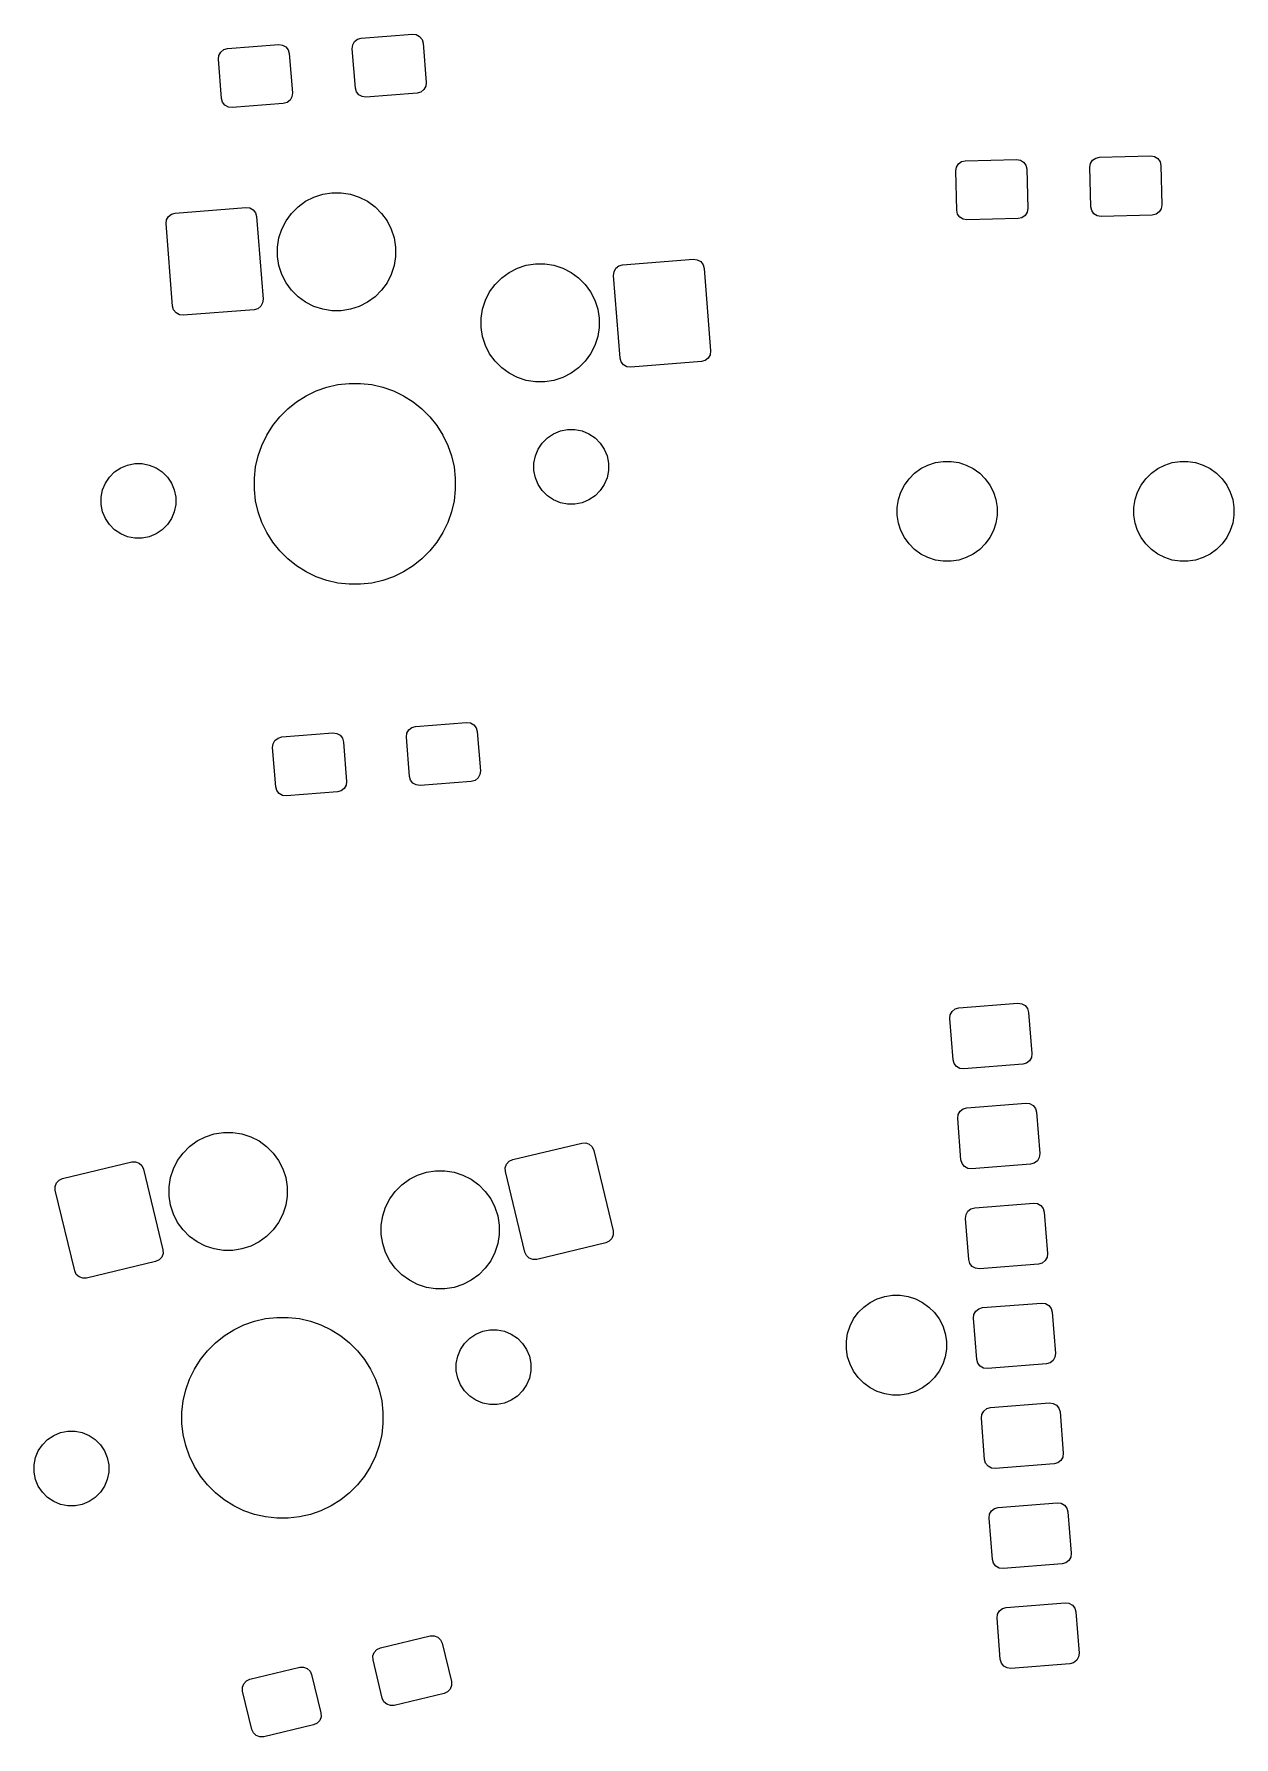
# Model space of a CAD drawing. Extents: x -173 to 103, y -39 to 58.
# Drawn here: x 10.32 to 40.72, y -30.31 to 12.85 of the extents above; entities that cross this region are included whole.
import ezdxf

# ---------------------------------------------------------------- set-up
doc = ezdxf.new("R2010")
doc.units = 0
doc.layers.add('BLACK', color=7, linetype='CONTINUOUS')

msp = doc.modelspace()

# ---------------------------------------------------------------- linework, layer by layer
at = {"layer": 'BLACK', "linetype": 'CONTINUOUS'}
for p, q in [((15.217557, 12.482436), (16.51355, 12.584432)), ((16.51355, 12.584432), (16.610419, 12.572967)), ((16.610419, 12.572967), (16.695527, 12.525305)), ((16.695527, 12.525305), (16.755916, 12.448701)), ((18.377461, 12.480351), (18.388926, 12.577221)), ((18.388926, 12.577221), (18.436588, 12.662329)), ((18.436588, 12.662329), (18.513192, 12.722718)), ((18.513192, 12.722718), (18.607075, 12.749196)), ((18.607075, 12.749196), (19.903068, 12.851192)), ((19.903068, 12.851192), (19.999937, 12.839727)), ((19.999937, 12.839727), (20.085045, 12.792065)), ((20.085045, 12.792065), (20.145434, 12.715461)), ((20.145434, 12.715461), (20.171912, 12.621578)), ((20.171912, 12.621578), (20.250371, 11.624661)), ((14.987943, 12.213591), (14.999408, 12.310461)), ((15.066402, 11.216674), (14.987943, 12.213591)), ((14.999408, 12.310461), (15.04707, 12.395569)), ((15.04707, 12.395569), (15.123674, 12.455958)), ((15.123674, 12.455958), (15.217557, 12.482436)), ((16.755916, 12.448701), (16.782394, 12.354818)), ((16.782394, 12.354818), (16.860853, 11.357901)), ((18.45592, 11.483434), (18.377461, 12.480351)), ((16.849388, 11.261031), (16.801726, 11.175923)), ((16.860853, 11.357901), (16.849388, 11.261031)), ((18.482398, 11.389551), (18.45592, 11.483434)), ((18.542787, 11.312947), (18.482398, 11.389551)), ((18.627895, 11.265285), (18.542787, 11.312947)), ((18.724764, 11.25382), (18.627895, 11.265285)), ((20.020757, 11.355816), (18.724764, 11.25382)), ((20.11464, 11.382294), (20.020757, 11.355816)), ((20.191244, 11.442683), (20.11464, 11.382294)), ((20.238906, 11.527791), (20.191244, 11.442683)), ((20.250371, 11.624661), (20.238906, 11.527791)), ((15.09288, 11.122791), (15.066402, 11.216674)), ((15.153269, 11.046187), (15.09288, 11.122791)), ((15.238377, 10.998525), (15.153269, 11.046187)), ((15.335246, 10.98706), (15.238377, 10.998525)), ((16.631239, 11.089056), (15.335246, 10.98706)), ((16.725122, 11.115534), (16.631239, 11.089056)), ((16.801726, 11.175923), (16.725122, 11.115534)), ((33.682399, 9.480622), (33.73445, 9.563119)), ((33.73445, 9.563119), (33.81411, 9.619416)), ((33.81411, 9.619416), (33.90925, 9.640944)), ((33.90925, 9.640944), (35.208805, 9.674974)), ((35.208805, 9.674974), (35.304941, 9.658455)), ((35.304941, 9.658455), (35.387438, 9.606404)), ((35.387438, 9.606404), (35.443735, 9.526744)), ((35.443735, 9.526744), (35.465263, 9.431604)), ((37.064714, 9.473487), (37.081233, 9.569624)), ((37.081233, 9.569624), (37.133284, 9.652121)), ((37.133284, 9.652121), (37.212944, 9.708418)), ((37.212944, 9.708418), (37.308084, 9.729946)), ((37.308084, 9.729946), (38.607639, 9.763976)), ((38.607639, 9.763976), (38.703775, 9.747457)), ((38.703775, 9.747457), (38.786272, 9.695406)), ((38.786272, 9.695406), (38.842569, 9.615746)), ((38.842569, 9.615746), (38.864097, 9.520606)), ((38.864097, 9.520606), (38.890274, 8.520949)), ((33.66588, 9.384485), (33.682399, 9.480622)), ((33.692057, 8.384828), (33.66588, 9.384485)), ((35.465263, 9.431604), (35.49144, 8.431947)), ((37.090891, 8.47383), (37.064714, 9.473487)), ((17.196314, 8.612265), (17.406037, 8.719124)), ((17.406037, 8.719124), (17.629894, 8.79186)), ((17.629894, 8.79186), (17.862373, 8.828681)), ((17.862373, 8.828681), (18.097751, 8.828681)), ((18.097751, 8.828681), (18.33023, 8.79186)), ((18.33023, 8.79186), (18.554087, 8.719124)), ((18.554087, 8.719124), (18.76381, 8.612265)), ((13.672247, 8.143486), (13.71991, 8.228594)), ((13.71991, 8.228594), (13.796514, 8.288984)), ((13.796514, 8.288984), (13.890397, 8.315461)), ((13.890397, 8.315461), (15.684848, 8.456688)), ((15.684848, 8.456688), (15.781717, 8.445223)), ((15.781717, 8.445223), (15.866825, 8.39756)), ((15.866825, 8.39756), (15.927214, 8.320956)), ((15.927214, 8.320956), (15.953692, 8.227073)), ((15.953692, 8.227073), (16.118456, 6.133547)), ((16.701102, 8.117053), (16.839453, 8.307477)), ((16.839453, 8.307477), (17.00589, 8.473914)), ((17.00589, 8.473914), (17.196314, 8.612265)), ((18.76381, 8.612265), (18.954234, 8.473914)), ((18.954234, 8.473914), (19.120671, 8.307477)), ((19.120671, 8.307477), (19.259022, 8.117053)), ((33.713585, 8.289688), (33.692057, 8.384828)), ((33.769882, 8.210028), (33.713585, 8.289688)), ((33.852379, 8.157977), (33.769882, 8.210028)), ((35.42287, 8.253313), (35.34321, 8.197016)), ((35.474921, 8.33581), (35.42287, 8.253313)), ((35.49144, 8.431947), (35.474921, 8.33581)), ((37.112419, 8.37869), (37.090891, 8.47383)), ((37.168716, 8.29903), (37.112419, 8.37869)), ((37.251213, 8.246979), (37.168716, 8.29903)), ((37.347349, 8.23046), (37.251213, 8.246979)), ((38.646904, 8.26449), (37.347349, 8.23046)), ((38.742044, 8.286018), (38.646904, 8.26449)), ((38.821704, 8.342315), (38.742044, 8.286018)), ((38.873755, 8.424812), (38.821704, 8.342315)), ((38.890274, 8.520949), (38.873755, 8.424812)), ((13.660782, 8.046617), (13.672247, 8.143486)), ((13.825546, 5.953091), (13.660782, 8.046617)), ((16.521507, 7.683473), (16.594243, 7.90733)), ((16.594243, 7.90733), (16.701102, 8.117053)), ((19.259022, 8.117053), (19.365881, 7.90733)), ((19.365881, 7.90733), (19.438617, 7.683473)), ((33.948515, 8.141458), (33.852379, 8.157977)), ((35.24807, 8.175488), (33.948515, 8.141458)), ((35.34321, 8.197016), (35.24807, 8.175488)), ((16.484686, 7.450994), (16.521507, 7.683473)), ((16.484686, 7.215616), (16.484686, 7.450994)), ((19.438617, 7.683473), (19.475438, 7.450994)), ((19.475438, 7.450994), (19.475438, 7.215616)), ((16.521507, 6.983137), (16.484686, 7.215616)), ((16.594243, 6.75928), (16.521507, 6.983137)), ((19.438617, 6.983137), (19.365881, 6.75928)), ((19.475438, 7.215616), (19.438617, 6.983137)), ((22.353511, 6.811343), (22.563234, 6.918202)), ((22.563234, 6.918202), (22.787091, 6.990938)), ((22.787091, 6.990938), (23.01957, 7.027759)), ((23.01957, 7.027759), (23.254948, 7.027759)), ((23.254948, 7.027759), (23.487427, 6.990938)), ((23.487427, 6.990938), (23.711284, 6.918202)), ((23.711284, 6.918202), (23.921007, 6.811343)), ((25.010331, 6.82901), (25.057994, 6.914118)), ((25.057994, 6.914118), (25.134598, 6.974508)), ((25.134598, 6.974508), (25.228481, 7.000985)), ((25.228481, 7.000985), (27.022932, 7.142212)), ((27.022932, 7.142212), (27.119801, 7.130747)), ((27.119801, 7.130747), (27.204909, 7.083084)), ((27.204909, 7.083084), (27.265298, 7.00648)), ((27.265298, 7.00648), (27.291776, 6.912597)), ((27.291776, 6.912597), (27.45654, 4.819071)), ((16.701102, 6.549557), (16.594243, 6.75928)), ((16.839453, 6.359133), (16.701102, 6.549557)), ((19.259022, 6.549557), (19.120671, 6.359133)), ((19.365881, 6.75928), (19.259022, 6.549557)), ((21.858299, 6.316131), (21.99665, 6.506555)), ((21.99665, 6.506555), (22.163087, 6.672992)), ((22.163087, 6.672992), (22.353511, 6.811343)), ((23.921007, 6.811343), (24.111431, 6.672992)), ((24.111431, 6.672992), (24.277868, 6.506555)), ((24.277868, 6.506555), (24.416219, 6.316131)), ((24.998866, 6.732141), (25.010331, 6.82901)), ((25.16363, 4.638615), (24.998866, 6.732141)), ((16.118456, 6.133547), (16.106991, 6.036678)), ((17.00589, 6.192696), (16.839453, 6.359133)), ((17.196314, 6.054345), (17.00589, 6.192696)), ((17.406037, 5.947486), (17.196314, 6.054345)), ((18.76381, 6.054345), (18.554087, 5.947486)), ((18.954234, 6.192696), (18.76381, 6.054345)), ((19.120671, 6.359133), (18.954234, 6.192696)), ((21.678704, 5.882551), (21.75144, 6.106408)), ((21.75144, 6.106408), (21.858299, 6.316131)), ((24.416219, 6.316131), (24.523078, 6.106408)), ((24.523078, 6.106408), (24.595814, 5.882551)), ((13.852024, 5.859208), (13.825546, 5.953091)), ((13.912413, 5.782604), (13.852024, 5.859208)), ((13.997521, 5.734941), (13.912413, 5.782604)), ((14.09439, 5.723476), (13.997521, 5.734941)), ((15.888841, 5.864703), (14.09439, 5.723476)), ((15.982724, 5.89118), (15.888841, 5.864703)), ((16.059328, 5.95157), (15.982724, 5.89118)), ((16.106991, 6.036678), (16.059328, 5.95157)), ((17.629894, 5.87475), (17.406037, 5.947486)), ((17.862373, 5.837929), (17.629894, 5.87475)), ((18.097751, 5.837929), (17.862373, 5.837929)), ((18.33023, 5.87475), (18.097751, 5.837929)), ((18.554087, 5.947486), (18.33023, 5.87475)), ((21.641883, 5.650072), (21.678704, 5.882551)), ((21.641883, 5.414694), (21.641883, 5.650072)), ((24.595814, 5.882551), (24.632635, 5.650072)), ((24.632635, 5.650072), (24.632635, 5.414694)), ((21.678704, 5.182215), (21.641883, 5.414694)), ((21.75144, 4.958358), (21.678704, 5.182215)), ((24.595814, 5.182215), (24.523078, 4.958358)), ((24.632635, 5.414694), (24.595814, 5.182215)), ((21.858299, 4.748635), (21.75144, 4.958358)), ((21.99665, 4.558211), (21.858299, 4.748635)), ((24.416219, 4.748635), (24.277868, 4.558211)), ((24.523078, 4.958358), (24.416219, 4.748635)), ((27.45654, 4.819071), (27.445075, 4.722202)), ((22.163087, 4.391774), (21.99665, 4.558211)), ((22.353511, 4.253423), (22.163087, 4.391774)), ((24.111431, 4.391774), (23.921007, 4.253423)), ((24.277868, 4.558211), (24.111431, 4.391774)), ((25.190108, 4.544732), (25.16363, 4.638615)), ((25.250497, 4.468128), (25.190108, 4.544732)), ((25.335605, 4.420465), (25.250497, 4.468128)), ((25.432474, 4.409), (25.335605, 4.420465)), ((27.226925, 4.550227), (25.432474, 4.409)), ((27.320808, 4.576704), (27.226925, 4.550227)), ((27.397412, 4.637094), (27.320808, 4.576704)), ((27.445075, 4.722202), (27.397412, 4.637094)), ((17.467128, 3.807386), (17.73704, 3.901832)), ((17.73704, 3.901832), (18.01583, 3.965464)), ((18.01583, 3.965464), (18.299991, 3.997481)), ((18.299991, 3.997481), (18.585951, 3.997481)), ((18.585951, 3.997481), (18.870112, 3.965464)), ((18.870112, 3.965464), (19.148902, 3.901832)), ((19.148902, 3.901832), (19.418814, 3.807386)), ((22.563234, 4.146564), (22.353511, 4.253423)), ((22.787091, 4.073828), (22.563234, 4.146564)), ((23.01957, 4.037007), (22.787091, 4.073828)), ((23.254948, 4.037007), (23.01957, 4.037007)), ((23.487427, 4.073828), (23.254948, 4.037007)), ((23.711284, 4.146564), (23.487427, 4.073828)), ((23.921007, 4.253423), (23.711284, 4.146564)), ((16.743787, 3.352881), (16.967359, 3.531173)), ((16.967359, 3.531173), (17.209488, 3.683313)), ((17.209488, 3.683313), (17.467128, 3.807386)), ((19.418814, 3.807386), (19.676454, 3.683313)), ((19.676454, 3.683313), (19.918583, 3.531173)), ((19.918583, 3.531173), (20.142155, 3.352881)), ((16.363291, 2.927105), (16.541583, 3.150677)), ((16.541583, 3.150677), (16.743787, 3.352881)), ((20.142155, 3.352881), (20.344359, 3.150677)), ((20.344359, 3.150677), (20.522651, 2.927105)), ((16.087078, 2.427336), (16.211151, 2.684976)), ((16.211151, 2.684976), (16.363291, 2.927105)), ((20.522651, 2.927105), (20.674791, 2.684976)), ((20.674791, 2.684976), (20.798864, 2.427336)), ((23.191656, 2.485692), (23.323342, 2.617378)), ((23.323342, 2.617378), (23.478189, 2.720843)), ((23.478189, 2.720843), (23.650246, 2.792111)), ((23.650246, 2.792111), (23.8329, 2.828443)), ((23.8329, 2.828443), (24.019132, 2.828443)), ((24.019132, 2.828443), (24.201786, 2.792111)), ((24.201786, 2.792111), (24.373843, 2.720843)), ((24.373843, 2.720843), (24.52869, 2.617378)), ((24.52869, 2.617378), (24.660376, 2.485692)), ((15.992632, 2.157424), (16.087078, 2.427336)), ((20.798864, 2.427336), (20.89331, 2.157424)), ((22.980591, 1.976134), (23.016923, 2.158788)), ((23.016923, 2.158788), (23.088191, 2.330845)), ((23.088191, 2.330845), (23.191656, 2.485692)), ((24.660376, 2.485692), (24.763841, 2.330845)), ((24.763841, 2.330845), (24.835109, 2.158788)), ((24.835109, 2.158788), (24.871441, 1.976134)), ((12.225566, 1.622642), (12.357252, 1.754328)), ((12.357252, 1.754328), (12.512099, 1.857793)), ((12.512099, 1.857793), (12.684156, 1.929061)), ((12.684156, 1.929061), (12.86681, 1.965393)), ((12.86681, 1.965393), (13.053042, 1.965393)), ((13.053042, 1.965393), (13.235696, 1.929061)), ((13.235696, 1.929061), (13.407753, 1.857793)), ((13.407753, 1.857793), (13.5626, 1.754328)), ((13.5626, 1.754328), (13.694286, 1.622642)), ((15.896983, 1.594473), (15.929, 1.878634)), ((15.929, 1.878634), (15.992632, 2.157424)), ((20.89331, 2.157424), (20.956942, 1.878634)), ((20.956942, 1.878634), (20.988959, 1.594473)), ((22.980591, 1.789902), (22.980591, 1.976134)), ((23.016923, 1.607248), (22.980591, 1.789902)), ((24.871441, 1.789902), (24.835109, 1.607248)), ((24.871441, 1.976134), (24.871441, 1.789902)), ((32.624173, 1.720598), (32.785399, 1.837735)), ((32.785399, 1.837735), (32.962964, 1.928209)), ((32.962964, 1.928209), (33.152496, 1.989792)), ((33.152496, 1.989792), (33.349329, 2.020967)), ((33.349329, 2.020967), (33.548615, 2.020967)), ((33.548615, 2.020967), (33.745448, 1.989792)), ((33.745448, 1.989792), (33.93498, 1.928209)), ((33.93498, 1.928209), (34.112545, 1.837735)), ((34.112545, 1.837735), (34.273771, 1.720598)), ((38.624173, 1.720598), (38.785399, 1.837735)), ((38.785399, 1.837735), (38.962964, 1.928209)), ((38.962964, 1.928209), (39.152496, 1.989792)), ((39.152496, 1.989792), (39.349329, 2.020967)), ((39.349329, 2.020967), (39.548615, 2.020967)), ((39.548615, 2.020967), (39.745448, 1.989792)), ((39.745448, 1.989792), (39.93498, 1.928209)), ((39.93498, 1.928209), (40.112545, 1.837735)), ((40.112545, 1.837735), (40.273771, 1.720598)), ((12.014501, 1.113084), (12.050833, 1.295738)), ((12.050833, 1.295738), (12.122101, 1.467795)), ((12.122101, 1.467795), (12.225566, 1.622642)), ((13.694286, 1.622642), (13.797751, 1.467795)), ((13.797751, 1.467795), (13.869019, 1.295738)), ((13.869019, 1.295738), (13.905351, 1.113084)), ((15.896983, 1.308513), (15.896983, 1.594473)), ((15.929, 1.024352), (15.896983, 1.308513)), ((20.988959, 1.308513), (20.956942, 1.024352)), ((20.988959, 1.594473), (20.988959, 1.308513)), ((23.088191, 1.435191), (23.016923, 1.607248)), ((23.191656, 1.280344), (23.088191, 1.435191)), ((24.763841, 1.435191), (24.660376, 1.280344)), ((24.835109, 1.607248), (24.763841, 1.435191)), ((32.275645, 1.24089), (32.366119, 1.418455)), ((32.366119, 1.418455), (32.483256, 1.579681)), ((32.483256, 1.579681), (32.624173, 1.720598)), ((34.273771, 1.720598), (34.414688, 1.579681)), ((34.414688, 1.579681), (34.531825, 1.418455)), ((34.531825, 1.418455), (34.622299, 1.24089)), ((38.275645, 1.24089), (38.366119, 1.418455)), ((38.366119, 1.418455), (38.483256, 1.579681)), ((38.483256, 1.579681), (38.624173, 1.720598)), ((40.273771, 1.720598), (40.414688, 1.579681)), ((40.414688, 1.579681), (40.531825, 1.418455)), ((40.531825, 1.418455), (40.622299, 1.24089)), ((12.014501, 0.926852), (12.014501, 1.113084)), ((12.050833, 0.744198), (12.014501, 0.926852)), ((13.905351, 0.926852), (13.869019, 0.744198)), ((13.905351, 1.113084), (13.905351, 0.926852)), ((15.992632, 0.745562), (15.929, 1.024352)), ((20.956942, 1.024352), (20.89331, 0.745562)), ((23.323342, 1.148658), (23.191656, 1.280344)), ((23.478189, 1.045193), (23.323342, 1.148658)), ((23.650246, 0.973925), (23.478189, 1.045193)), ((23.8329, 0.937593), (23.650246, 0.973925)), ((24.019132, 0.937593), (23.8329, 0.937593)), ((24.201786, 0.973925), (24.019132, 0.937593)), ((24.373843, 1.045193), (24.201786, 0.973925)), ((24.52869, 1.148658), (24.373843, 1.045193)), ((24.660376, 1.280344), (24.52869, 1.148658)), ((32.182887, 0.854525), (32.214062, 1.051358)), ((32.214062, 1.051358), (32.275645, 1.24089)), ((34.622299, 1.24089), (34.683882, 1.051358)), ((34.683882, 1.051358), (34.715057, 0.854525)), ((38.182887, 0.854525), (38.214062, 1.051358)), ((38.214062, 1.051358), (38.275645, 1.24089)), ((40.622299, 1.24089), (40.683882, 1.051358)), ((40.683882, 1.051358), (40.715057, 0.854525)), ((12.122101, 0.572141), (12.050833, 0.744198)), ((12.225566, 0.417294), (12.122101, 0.572141)), ((13.797751, 0.572141), (13.694286, 0.417294)), ((13.869019, 0.744198), (13.797751, 0.572141)), ((16.087078, 0.47565), (15.992632, 0.745562)), ((16.211151, 0.21801), (16.087078, 0.47565)), ((20.798864, 0.47565), (20.674791, 0.21801)), ((20.89331, 0.745562), (20.798864, 0.47565)), ((32.182887, 0.655239), (32.182887, 0.854525)), ((32.214062, 0.458406), (32.182887, 0.655239)), ((32.275645, 0.268874), (32.214062, 0.458406)), ((34.683882, 0.458406), (34.622299, 0.268874)), ((34.715057, 0.655239), (34.683882, 0.458406)), ((34.715057, 0.854525), (34.715057, 0.655239)), ((38.182887, 0.655239), (38.182887, 0.854525)), ((38.214062, 0.458406), (38.182887, 0.655239)), ((38.275645, 0.268874), (38.214062, 0.458406)), ((40.683882, 0.458406), (40.622299, 0.268874)), ((40.715057, 0.655239), (40.683882, 0.458406)), ((40.715057, 0.854525), (40.715057, 0.655239)), ((12.357252, 0.285608), (12.225566, 0.417294)), ((12.512099, 0.182143), (12.357252, 0.285608)), ((12.684156, 0.110875), (12.512099, 0.182143)), ((12.86681, 0.074543), (12.684156, 0.110875)), ((13.053042, 0.074543), (12.86681, 0.074543)), ((13.235696, 0.110875), (13.053042, 0.074543)), ((13.407753, 0.182143), (13.235696, 0.110875)), ((13.5626, 0.285608), (13.407753, 0.182143)), ((13.694286, 0.417294), (13.5626, 0.285608)), ((16.363291, -0.024119), (16.211151, 0.21801)), ((20.674791, 0.21801), (20.522651, -0.024119)), ((32.366119, 0.091309), (32.275645, 0.268874)), ((32.483256, -0.069917), (32.366119, 0.091309)), ((34.531825, 0.091309), (34.414688, -0.069917)), ((34.622299, 0.268874), (34.531825, 0.091309)), ((38.366119, 0.091309), (38.275645, 0.268874)), ((38.483256, -0.069917), (38.366119, 0.091309)), ((40.531825, 0.091309), (40.414688, -0.069917)), ((40.622299, 0.268874), (40.531825, 0.091309)), ((16.541583, -0.247691), (16.363291, -0.024119)), ((16.743787, -0.449895), (16.541583, -0.247691)), ((20.344359, -0.247691), (20.142155, -0.449895)), ((20.522651, -0.024119), (20.344359, -0.247691)), ((32.624173, -0.210834), (32.483256, -0.069917)), ((32.785399, -0.327971), (32.624173, -0.210834)), ((32.962964, -0.418445), (32.785399, -0.327971)), ((33.152496, -0.480028), (32.962964, -0.418445)), ((33.93498, -0.418445), (33.745448, -0.480028)), ((34.112545, -0.327971), (33.93498, -0.418445)), ((34.273771, -0.210834), (34.112545, -0.327971)), ((34.414688, -0.069917), (34.273771, -0.210834)), ((38.624173, -0.210834), (38.483256, -0.069917)), ((38.785399, -0.327971), (38.624173, -0.210834)), ((38.962964, -0.418445), (38.785399, -0.327971)), ((39.152496, -0.480028), (38.962964, -0.418445)), ((39.93498, -0.418445), (39.745448, -0.480028)), ((40.112545, -0.327971), (39.93498, -0.418445)), ((40.273771, -0.210834), (40.112545, -0.327971)), ((40.414688, -0.069917), (40.273771, -0.210834)), ((16.967359, -0.628187), (16.743787, -0.449895)), ((17.209488, -0.780327), (16.967359, -0.628187)), ((17.467128, -0.9044), (17.209488, -0.780327)), ((19.676454, -0.780327), (19.418814, -0.9044)), ((19.918583, -0.628187), (19.676454, -0.780327)), ((20.142155, -0.449895), (19.918583, -0.628187)), ((33.349329, -0.511203), (33.152496, -0.480028)), ((33.548615, -0.511203), (33.349329, -0.511203)), ((33.745448, -0.480028), (33.548615, -0.511203)), ((39.349329, -0.511203), (39.152496, -0.480028)), ((39.548615, -0.511203), (39.349329, -0.511203)), ((39.745448, -0.480028), (39.548615, -0.511203)), ((17.73704, -0.998846), (17.467128, -0.9044)), ((18.01583, -1.062478), (17.73704, -0.998846)), ((18.299991, -1.094495), (18.01583, -1.062478)), ((18.585951, -1.094495), (18.299991, -1.094495)), ((18.870112, -1.062478), (18.585951, -1.094495)), ((19.148902, -0.998846), (18.870112, -1.062478)), ((19.418814, -0.9044), (19.148902, -0.998846)), ((19.809615, -4.783725), (19.886219, -4.723336)), ((19.886219, -4.723336), (19.980102, -4.696858)), ((19.980102, -4.696858), (21.276095, -4.594862)), ((21.276095, -4.594862), (21.372964, -4.606327)), ((21.372964, -4.606327), (21.458072, -4.653989)), ((21.458072, -4.653989), (21.518461, -4.730593)), ((21.518461, -4.730593), (21.544939, -4.824476)), ((16.36097, -5.232463), (16.372435, -5.135593)), ((16.372435, -5.135593), (16.420097, -5.050485)), ((16.420097, -5.050485), (16.496701, -4.990096)), ((16.496701, -4.990096), (16.590584, -4.963618)), ((16.590584, -4.963618), (17.886577, -4.861622)), ((17.886577, -4.861622), (17.983446, -4.873087)), ((17.983446, -4.873087), (18.068554, -4.920749)), ((18.068554, -4.920749), (18.128943, -4.997353)), ((18.128943, -4.997353), (18.155421, -5.091236)), ((18.155421, -5.091236), (18.23388, -6.088153)), ((19.750488, -4.965703), (19.761953, -4.868833)), ((19.828947, -5.96262), (19.750488, -4.965703)), ((19.761953, -4.868833), (19.809615, -4.783725)), ((21.544939, -4.824476), (21.623398, -5.821393)), ((16.439429, -6.22938), (16.36097, -5.232463)), ((19.855425, -6.056503), (19.828947, -5.96262)), ((21.564271, -6.003371), (21.487667, -6.06376)), ((21.611933, -5.918263), (21.564271, -6.003371)), ((21.623398, -5.821393), (21.611933, -5.918263)), ((16.465907, -6.323263), (16.439429, -6.22938)), ((16.526296, -6.399867), (16.465907, -6.323263)), ((16.611404, -6.447529), (16.526296, -6.399867)), ((16.708273, -6.458994), (16.611404, -6.447529)), ((18.004266, -6.356998), (16.708273, -6.458994)), ((18.098149, -6.33052), (18.004266, -6.356998)), ((18.174753, -6.270131), (18.098149, -6.33052)), ((18.222415, -6.185023), (18.174753, -6.270131)), ((18.23388, -6.088153), (18.222415, -6.185023)), ((19.915814, -6.133107), (19.855425, -6.056503)), ((20.000922, -6.180769), (19.915814, -6.133107)), ((20.097791, -6.192234), (20.000922, -6.180769)), ((21.393784, -6.090238), (20.097791, -6.192234)), ((21.487667, -6.06376), (21.393784, -6.090238)), ((33.518444, -12.09968), (33.529909, -12.002811)), ((33.529909, -12.002811), (33.577571, -11.917703)), ((33.577571, -11.917703), (33.654175, -11.857314)), ((33.654175, -11.857314), (33.748058, -11.830836)), ((33.748058, -11.830836), (35.243434, -11.713148)), ((35.243434, -11.713148), (35.340303, -11.724613)), ((35.340303, -11.724613), (35.425411, -11.772275)), ((35.425411, -11.772275), (35.485801, -11.848879)), ((35.485801, -11.848879), (35.512278, -11.942762)), ((35.512278, -11.942762), (35.59466, -12.989526)), ((33.600826, -13.146444), (33.518444, -12.09968)), ((33.627303, -13.240327), (33.600826, -13.146444)), ((33.687693, -13.316931), (33.627303, -13.240327)), ((33.772801, -13.364593), (33.687693, -13.316931)), ((33.86967, -13.376058), (33.772801, -13.364593)), ((35.365046, -13.25837), (33.86967, -13.376058)), ((35.458929, -13.231892), (35.365046, -13.25837)), ((35.535533, -13.171503), (35.458929, -13.231892)), ((35.583195, -13.086395), (35.535533, -13.171503)), ((35.59466, -12.989526), (35.583195, -13.086395)), ((33.71773, -14.63185), (33.729195, -14.534981)), ((33.800112, -15.678614), (33.71773, -14.63185)), ((33.729195, -14.534981), (33.776857, -14.449873)), ((33.776857, -14.449873), (33.853461, -14.389484)), ((33.853461, -14.389484), (33.947344, -14.363006)), ((33.947344, -14.363006), (35.44272, -14.245318)), ((35.44272, -14.245318), (35.539589, -14.256783)), ((35.539589, -14.256783), (35.624697, -14.304445)), ((35.624697, -14.304445), (35.685087, -14.381049)), ((35.685087, -14.381049), (35.711564, -14.474932)), ((35.711564, -14.474932), (35.793946, -15.521696)), ((14.448717, -15.202844), (14.65844, -15.095985)), ((14.65844, -15.095985), (14.882297, -15.023249)), ((14.882297, -15.023249), (15.114776, -14.986428)), ((15.114776, -14.986428), (15.350154, -14.986428)), ((15.350154, -14.986428), (15.582633, -15.023249)), ((15.582633, -15.023249), (15.80649, -15.095985)), ((15.80649, -15.095985), (16.016213, -15.202844)), ((13.953505, -15.698056), (14.091856, -15.507632)), ((14.091856, -15.507632), (14.258293, -15.341195)), ((14.258293, -15.341195), (14.448717, -15.202844)), ((16.016213, -15.202844), (16.206637, -15.341195)), ((16.206637, -15.341195), (16.373074, -15.507632)), ((16.373074, -15.507632), (16.511425, -15.698056)), ((22.44363, -15.676131), (24.193896, -15.255929)), ((24.193896, -15.255929), (24.291366, -15.2521)), ((24.291366, -15.2521), (24.382882, -15.285861)), ((24.382882, -15.285861), (24.454512, -15.352075)), ((24.454512, -15.352075), (24.49535, -15.44066)), ((24.49535, -15.44066), (24.985585, -17.482637)), ((35.793946, -15.521696), (35.782481, -15.618565)), ((11.039507, -16.151505), (12.789773, -15.731303)), ((12.789773, -15.731303), (12.887243, -15.727474)), ((12.887243, -15.727474), (12.978759, -15.761235)), ((12.978759, -15.761235), (13.050389, -15.827449)), ((13.050389, -15.827449), (13.091227, -15.916034)), ((13.091227, -15.916034), (13.581462, -17.958011)), ((13.77391, -16.131636), (13.846646, -15.907779)), ((13.846646, -15.907779), (13.953505, -15.698056)), ((16.511425, -15.698056), (16.618284, -15.907779)), ((16.618284, -15.907779), (16.69102, -16.131636)), ((20.257727, -15.995236), (20.490206, -15.958415)), ((20.490206, -15.958415), (20.725584, -15.958415)), ((20.725584, -15.958415), (20.958063, -15.995236)), ((22.255069, -15.880115), (22.288831, -15.788599)), ((22.258899, -15.977585), (22.255069, -15.880115)), ((22.288831, -15.788599), (22.355045, -15.716969)), ((22.355045, -15.716969), (22.44363, -15.676131)), ((33.826589, -15.772497), (33.800112, -15.678614)), ((33.886979, -15.849101), (33.826589, -15.772497)), ((33.972087, -15.896763), (33.886979, -15.849101)), ((34.068956, -15.908228), (33.972087, -15.896763)), ((35.564332, -15.79054), (34.068956, -15.908228)), ((35.658215, -15.764062), (35.564332, -15.79054)), ((35.734819, -15.703673), (35.658215, -15.764062)), ((35.782481, -15.618565), (35.734819, -15.703673)), ((10.850946, -16.355489), (10.884708, -16.263973)), ((10.854776, -16.452959), (10.850946, -16.355489)), ((10.884708, -16.263973), (10.950922, -16.192343)), ((10.950922, -16.192343), (11.039507, -16.151505)), ((13.737089, -16.364115), (13.77391, -16.131636)), ((13.737089, -16.599493), (13.737089, -16.364115)), ((16.69102, -16.131636), (16.727841, -16.364115)), ((16.727841, -16.364115), (16.727841, -16.599493)), ((19.467286, -16.479619), (19.633723, -16.313182)), ((19.633723, -16.313182), (19.824147, -16.174831)), ((19.824147, -16.174831), (20.03387, -16.067972)), ((20.03387, -16.067972), (20.257727, -15.995236)), ((20.958063, -15.995236), (21.18192, -16.067972)), ((21.18192, -16.067972), (21.391643, -16.174831)), ((21.391643, -16.174831), (21.582067, -16.313182)), ((21.582067, -16.313182), (21.748504, -16.479619)), ((22.749134, -18.019562), (22.258899, -15.977585)), ((11.345011, -18.494936), (10.854776, -16.452959)), ((13.77391, -16.831972), (13.737089, -16.599493)), ((16.727841, -16.599493), (16.69102, -16.831972)), ((19.222076, -16.879766), (19.328935, -16.670043)), ((19.328935, -16.670043), (19.467286, -16.479619)), ((21.748504, -16.479619), (21.886855, -16.670043)), ((21.886855, -16.670043), (21.993714, -16.879766)), ((34.14663, -16.895176), (35.642006, -16.777488)), ((35.642006, -16.777488), (35.738875, -16.788953)), ((35.738875, -16.788953), (35.823983, -16.836615)), ((13.846646, -17.055829), (13.77391, -16.831972)), ((13.953505, -17.265552), (13.846646, -17.055829)), ((16.618284, -17.055829), (16.511425, -17.265552)), ((16.69102, -16.831972), (16.618284, -17.055829)), ((19.112519, -17.336102), (19.14934, -17.103623)), ((19.14934, -17.103623), (19.222076, -16.879766)), ((21.993714, -16.879766), (22.06645, -17.103623)), ((22.06645, -17.103623), (22.103271, -17.336102)), ((33.917016, -17.16402), (33.928481, -17.067151)), ((33.999398, -18.210784), (33.917016, -17.16402)), ((33.928481, -17.067151), (33.976143, -16.982043)), ((33.976143, -16.982043), (34.052747, -16.921654)), ((34.052747, -16.921654), (34.14663, -16.895176)), ((35.823983, -16.836615), (35.884373, -16.913219)), ((35.884373, -16.913219), (35.91085, -17.007102)), ((35.91085, -17.007102), (35.993232, -18.053866)), ((14.091856, -17.455976), (13.953505, -17.265552)), ((14.258293, -17.622413), (14.091856, -17.455976)), ((14.448717, -17.760764), (14.258293, -17.622413)), ((16.206637, -17.622413), (16.016213, -17.760764)), ((16.373074, -17.455976), (16.206637, -17.622413)), ((16.511425, -17.265552), (16.373074, -17.455976)), ((19.112519, -17.57148), (19.112519, -17.336102)), ((19.14934, -17.803959), (19.112519, -17.57148)), ((22.103271, -17.57148), (22.06645, -17.803959)), ((22.103271, -17.336102), (22.103271, -17.57148)), ((24.955653, -17.671623), (24.889439, -17.743253)), ((24.989415, -17.580107), (24.955653, -17.671623)), ((24.985585, -17.482637), (24.989415, -17.580107)), ((13.585292, -18.055481), (13.55153, -18.146997)), ((13.581462, -17.958011), (13.585292, -18.055481)), ((14.65844, -17.867623), (14.448717, -17.760764)), ((14.882297, -17.940359), (14.65844, -17.867623)), ((15.114776, -17.97718), (14.882297, -17.940359)), ((15.350154, -17.97718), (15.114776, -17.97718)), ((15.582633, -17.940359), (15.350154, -17.97718)), ((15.80649, -17.867623), (15.582633, -17.940359)), ((16.016213, -17.760764), (15.80649, -17.867623)), ((19.222076, -18.027816), (19.14934, -17.803959)), ((19.328935, -18.237539), (19.222076, -18.027816)), ((21.993714, -18.027816), (21.886855, -18.237539)), ((22.06645, -17.803959), (21.993714, -18.027816)), ((22.789972, -18.108147), (22.749134, -18.019562)), ((22.861602, -18.174361), (22.789972, -18.108147)), ((24.800854, -17.784091), (23.050588, -18.204293)), ((24.889439, -17.743253), (24.800854, -17.784091)), ((35.993232, -18.053866), (35.981767, -18.150735)), ((11.385849, -18.583521), (11.345011, -18.494936)), ((13.396731, -18.259465), (11.646465, -18.679667)), ((13.485316, -18.218627), (13.396731, -18.259465)), ((13.55153, -18.146997), (13.485316, -18.218627)), ((19.467286, -18.427963), (19.328935, -18.237539)), ((19.633723, -18.5944), (19.467286, -18.427963)), ((21.748504, -18.427963), (21.582067, -18.5944)), ((21.886855, -18.237539), (21.748504, -18.427963)), ((22.953118, -18.208122), (22.861602, -18.174361)), ((23.050588, -18.204293), (22.953118, -18.208122)), ((34.025875, -18.304667), (33.999398, -18.210784)), ((34.086265, -18.381271), (34.025875, -18.304667)), ((34.171373, -18.428933), (34.086265, -18.381271)), ((34.268242, -18.440398), (34.171373, -18.428933)), ((35.763618, -18.32271), (34.268242, -18.440398)), ((35.857501, -18.296232), (35.763618, -18.32271)), ((35.934105, -18.235843), (35.857501, -18.296232)), ((35.981767, -18.150735), (35.934105, -18.235843)), ((11.457479, -18.649735), (11.385849, -18.583521)), ((11.548995, -18.683496), (11.457479, -18.649735)), ((11.646465, -18.679667), (11.548995, -18.683496)), ((19.824147, -18.732751), (19.633723, -18.5944)), ((20.03387, -18.83961), (19.824147, -18.732751)), ((20.257727, -18.912346), (20.03387, -18.83961)), ((20.490206, -18.949167), (20.257727, -18.912346)), ((20.725584, -18.949167), (20.490206, -18.949167)), ((20.958063, -18.912346), (20.725584, -18.949167)), ((21.18192, -18.83961), (20.958063, -18.912346)), ((21.391643, -18.732751), (21.18192, -18.83961)), ((21.582067, -18.5944), (21.391643, -18.732751)), ((31.197942, -19.551692), (31.338859, -19.410775)), ((31.338859, -19.410775), (31.500085, -19.293638)), ((31.500085, -19.293638), (31.67765, -19.203164)), ((31.67765, -19.203164), (31.867182, -19.141581)), ((31.867182, -19.141581), (32.064015, -19.110406)), ((32.064015, -19.110406), (32.263301, -19.110406)), ((32.263301, -19.110406), (32.460134, -19.141581)), ((32.460134, -19.141581), (32.649666, -19.203164)), ((32.649666, -19.203164), (32.827231, -19.293638)), ((32.827231, -19.293638), (32.988457, -19.410775)), ((32.988457, -19.410775), (33.129374, -19.551692)), ((34.345916, -19.427346), (35.841292, -19.309658)), ((35.841292, -19.309658), (35.938161, -19.321123)), ((35.938161, -19.321123), (36.023269, -19.368785)), ((36.023269, -19.368785), (36.083659, -19.445389)), ((15.63395, -19.862894), (15.903862, -19.768448)), ((15.903862, -19.768448), (16.182652, -19.704816)), ((16.182652, -19.704816), (16.466813, -19.672799)), ((16.466813, -19.672799), (16.752773, -19.672799)), ((16.752773, -19.672799), (17.036934, -19.704816)), ((17.036934, -19.704816), (17.315724, -19.768448)), ((17.315724, -19.768448), (17.585636, -19.862894)), ((30.990331, -19.890483), (31.080805, -19.712918)), ((31.080805, -19.712918), (31.197942, -19.551692)), ((33.129374, -19.551692), (33.246511, -19.712918)), ((33.246511, -19.712918), (33.336985, -19.890483)), ((34.116302, -19.69619), (34.127767, -19.599321)), ((34.198684, -20.742954), (34.116302, -19.69619)), ((34.127767, -19.599321), (34.175429, -19.514213)), ((34.175429, -19.514213), (34.252033, -19.453824)), ((34.252033, -19.453824), (34.345916, -19.427346)), ((36.083659, -19.445389), (36.110136, -19.539272)), ((36.110136, -19.539272), (36.192518, -20.586036)), ((14.910609, -20.317399), (15.134181, -20.139107)), ((15.134181, -20.139107), (15.37631, -19.986967)), ((15.37631, -19.986967), (15.63395, -19.862894)), ((17.585636, -19.862894), (17.843276, -19.986967)), ((17.843276, -19.986967), (18.085405, -20.139107)), ((18.085405, -20.139107), (18.308977, -20.317399)), ((21.223468, -20.332163), (21.355154, -20.200477)), ((21.355154, -20.200477), (21.510001, -20.097012)), ((21.510001, -20.097012), (21.682058, -20.025744)), ((21.682058, -20.025744), (21.864712, -19.989412)), ((21.864712, -19.989412), (22.050944, -19.989412)), ((22.050944, -19.989412), (22.233598, -20.025744)), ((22.233598, -20.025744), (22.405655, -20.097012)), ((22.405655, -20.097012), (22.560502, -20.200477)), ((22.560502, -20.200477), (22.692188, -20.332163)), ((30.897573, -20.276848), (30.928748, -20.080015)), ((30.897573, -20.476134), (30.897573, -20.276848)), ((30.928748, -20.080015), (30.990331, -19.890483)), ((33.336985, -19.890483), (33.398568, -20.080015)), ((33.398568, -20.080015), (33.429743, -20.276848)), ((33.429743, -20.276848), (33.429743, -20.476134)), ((14.530113, -20.743175), (14.708405, -20.519603)), ((14.708405, -20.519603), (14.910609, -20.317399)), ((18.308977, -20.317399), (18.511181, -20.519603)), ((18.511181, -20.519603), (18.689473, -20.743175)), ((21.012403, -20.841721), (21.048735, -20.659067)), ((21.048735, -20.659067), (21.120003, -20.48701)), ((21.120003, -20.48701), (21.223468, -20.332163)), ((22.692188, -20.332163), (22.795653, -20.48701)), ((22.795653, -20.48701), (22.866921, -20.659067)), ((22.866921, -20.659067), (22.903253, -20.841721)), ((30.928748, -20.672967), (30.897573, -20.476134)), ((30.990331, -20.862499), (30.928748, -20.672967)), ((33.398568, -20.672967), (33.336985, -20.862499)), ((33.429743, -20.476134), (33.398568, -20.672967)), ((36.181053, -20.682905), (36.133391, -20.768013)), ((36.192518, -20.586036), (36.181053, -20.682905)), ((14.2539, -21.242944), (14.377973, -20.985304)), ((14.377973, -20.985304), (14.530113, -20.743175)), ((18.689473, -20.743175), (18.841613, -20.985304)), ((18.841613, -20.985304), (18.965686, -21.242944)), ((21.012403, -21.027953), (21.012403, -20.841721)), ((21.048735, -21.210607), (21.012403, -21.027953)), ((22.903253, -21.027953), (22.866921, -21.210607)), ((22.903253, -20.841721), (22.903253, -21.027953)), ((31.080805, -21.040064), (30.990331, -20.862499)), ((31.197942, -21.20129), (31.080805, -21.040064)), ((33.246511, -21.040064), (33.129374, -21.20129)), ((33.336985, -20.862499), (33.246511, -21.040064)), ((34.225161, -20.836837), (34.198684, -20.742954)), ((34.285551, -20.913441), (34.225161, -20.836837)), ((34.370659, -20.961103), (34.285551, -20.913441)), ((34.467528, -20.972568), (34.370659, -20.961103)), ((35.962904, -20.85488), (34.467528, -20.972568)), ((36.056787, -20.828402), (35.962904, -20.85488)), ((36.133391, -20.768013), (36.056787, -20.828402)), ((14.095822, -21.791646), (14.159454, -21.512856)), ((14.159454, -21.512856), (14.2539, -21.242944)), ((18.965686, -21.242944), (19.060132, -21.512856)), ((19.060132, -21.512856), (19.123764, -21.791646)), ((21.120003, -21.382664), (21.048735, -21.210607)), ((21.223468, -21.537511), (21.120003, -21.382664)), ((21.355154, -21.669197), (21.223468, -21.537511)), ((22.692188, -21.537511), (22.560502, -21.669197)), ((22.795653, -21.382664), (22.692188, -21.537511)), ((22.866921, -21.210607), (22.795653, -21.382664)), ((31.338859, -21.342207), (31.197942, -21.20129)), ((31.500085, -21.459344), (31.338859, -21.342207)), ((31.67765, -21.549818), (31.500085, -21.459344)), ((31.867182, -21.611401), (31.67765, -21.549818)), ((32.649666, -21.549818), (32.460134, -21.611401)), ((32.827231, -21.459344), (32.649666, -21.549818)), ((32.988457, -21.342207), (32.827231, -21.459344)), ((33.129374, -21.20129), (32.988457, -21.342207)), ((14.063805, -22.075807), (14.095822, -21.791646)), ((19.123764, -21.791646), (19.155781, -22.075807)), ((21.510001, -21.772662), (21.355154, -21.669197)), ((21.682058, -21.84393), (21.510001, -21.772662)), ((21.864712, -21.880262), (21.682058, -21.84393)), ((22.050944, -21.880262), (21.864712, -21.880262)), ((22.233598, -21.84393), (22.050944, -21.880262)), ((22.405655, -21.772662), (22.233598, -21.84393)), ((22.560502, -21.669197), (22.405655, -21.772662)), ((32.064015, -21.642576), (31.867182, -21.611401)), ((32.263301, -21.642576), (32.064015, -21.642576)), ((32.460134, -21.611401), (32.263301, -21.642576)), ((34.374715, -22.046383), (34.451319, -21.985994)), ((34.451319, -21.985994), (34.545202, -21.959516)), ((34.545202, -21.959516), (36.040578, -21.841828)), ((36.040578, -21.841828), (36.137447, -21.853293)), ((36.137447, -21.853293), (36.222555, -21.900955)), ((36.222555, -21.900955), (36.282945, -21.977559)), ((36.282945, -21.977559), (36.309422, -22.071442)), ((14.063805, -22.361767), (14.063805, -22.075807)), ((14.095822, -22.645928), (14.063805, -22.361767)), ((19.155781, -22.361767), (19.123764, -22.645928)), ((19.155781, -22.075807), (19.155781, -22.361767)), ((34.315588, -22.22836), (34.327053, -22.131491)), ((34.39797, -23.275124), (34.315588, -22.22836)), ((34.327053, -22.131491), (34.374715, -22.046383)), ((36.309422, -22.071442), (36.391804, -23.118206)), ((10.527398, -22.900063), (10.659084, -22.768377)), ((10.659084, -22.768377), (10.813931, -22.664912)), ((10.813931, -22.664912), (10.985988, -22.593644)), ((10.985988, -22.593644), (11.168642, -22.557312)), ((11.168642, -22.557312), (11.354874, -22.557312)), ((11.354874, -22.557312), (11.537528, -22.593644)), ((11.537528, -22.593644), (11.709585, -22.664912)), ((11.709585, -22.664912), (11.864432, -22.768377)), ((11.864432, -22.768377), (11.996118, -22.900063)), ((14.159454, -22.924718), (14.095822, -22.645928)), ((19.123764, -22.645928), (19.060132, -22.924718)), ((10.316333, -23.409621), (10.352665, -23.226967)), ((10.352665, -23.226967), (10.423933, -23.05491)), ((10.423933, -23.05491), (10.527398, -22.900063)), ((11.996118, -22.900063), (12.099583, -23.05491)), ((12.099583, -23.05491), (12.170851, -23.226967)), ((12.170851, -23.226967), (12.207183, -23.409621)), ((14.2539, -23.19463), (14.159454, -22.924718)), ((14.377973, -23.45227), (14.2539, -23.19463)), ((18.965686, -23.19463), (18.841613, -23.45227)), ((19.060132, -22.924718), (18.965686, -23.19463)), ((34.424447, -23.369007), (34.39797, -23.275124)), ((36.332677, -23.300183), (36.256073, -23.360572)), ((36.380339, -23.215075), (36.332677, -23.300183)), ((36.391804, -23.118206), (36.380339, -23.215075)), ((10.316333, -23.595853), (10.316333, -23.409621)), ((10.352665, -23.778507), (10.316333, -23.595853)), ((12.207183, -23.595853), (12.170851, -23.778507)), ((12.207183, -23.409621), (12.207183, -23.595853)), ((14.530113, -23.694399), (14.377973, -23.45227)), ((14.708405, -23.917971), (14.530113, -23.694399)), ((18.689473, -23.694399), (18.511181, -23.917971)), ((18.841613, -23.45227), (18.689473, -23.694399)), ((34.484837, -23.445611), (34.424447, -23.369007)), ((34.569945, -23.493273), (34.484837, -23.445611)), ((34.666814, -23.504738), (34.569945, -23.493273)), ((36.16219, -23.38705), (34.666814, -23.504738)), ((36.256073, -23.360572), (36.16219, -23.38705)), ((10.423933, -23.950564), (10.352665, -23.778507)), ((10.527398, -24.105411), (10.423933, -23.950564)), ((10.659084, -24.237097), (10.527398, -24.105411)), ((11.996118, -24.105411), (11.864432, -24.237097)), ((12.099583, -23.950564), (11.996118, -24.105411)), ((12.170851, -23.778507), (12.099583, -23.950564)), ((14.910609, -24.120175), (14.708405, -23.917971)), ((15.134181, -24.298467), (14.910609, -24.120175)), ((18.308977, -24.120175), (18.085405, -24.298467)), ((18.511181, -23.917971), (18.308977, -24.120175)), ((10.813931, -24.340562), (10.659084, -24.237097)), ((10.985988, -24.41183), (10.813931, -24.340562)), ((11.168642, -24.448162), (10.985988, -24.41183)), ((11.354874, -24.448162), (11.168642, -24.448162)), ((11.537528, -24.41183), (11.354874, -24.448162)), ((11.709585, -24.340562), (11.537528, -24.41183)), ((11.864432, -24.237097), (11.709585, -24.340562)), ((15.37631, -24.450607), (15.134181, -24.298467)), ((15.63395, -24.57468), (15.37631, -24.450607)), ((15.903862, -24.669126), (15.63395, -24.57468)), ((17.585636, -24.57468), (17.315724, -24.669126)), ((17.843276, -24.450607), (17.585636, -24.57468)), ((18.085405, -24.298467), (17.843276, -24.450607)), ((34.526339, -24.663661), (34.574001, -24.578553)), ((34.574001, -24.578553), (34.650605, -24.518164)), ((34.650605, -24.518164), (34.744488, -24.491686)), ((34.744488, -24.491686), (36.239864, -24.373998)), ((36.239864, -24.373998), (36.336733, -24.385463)), ((36.336733, -24.385463), (36.421841, -24.433125)), ((36.421841, -24.433125), (36.482231, -24.509729)), ((36.482231, -24.509729), (36.508708, -24.603612)), ((16.182652, -24.732758), (15.903862, -24.669126)), ((16.466813, -24.764775), (16.182652, -24.732758)), ((16.752773, -24.764775), (16.466813, -24.764775)), ((17.036934, -24.732758), (16.752773, -24.764775)), ((17.315724, -24.669126), (17.036934, -24.732758)), ((34.514874, -24.76053), (34.526339, -24.663661)), ((34.597256, -25.807294), (34.514874, -24.76053)), ((36.508708, -24.603612), (36.59109, -25.650376)), ((34.623733, -25.901177), (34.597256, -25.807294)), ((36.455359, -25.892742), (36.361476, -25.91922)), ((36.531963, -25.832353), (36.455359, -25.892742)), ((36.579625, -25.747245), (36.531963, -25.832353)), ((36.59109, -25.650376), (36.579625, -25.747245)), ((34.684123, -25.977781), (34.623733, -25.901177)), ((34.769231, -26.025443), (34.684123, -25.977781)), ((34.8661, -26.036908), (34.769231, -26.025443)), ((36.361476, -25.91922), (34.8661, -26.036908)), ((34.725625, -27.195831), (34.773287, -27.110723)), ((34.773287, -27.110723), (34.849891, -27.050334)), ((34.849891, -27.050334), (34.943774, -27.023856)), ((34.943774, -27.023856), (36.43915, -26.906168)), ((36.43915, -26.906168), (36.536019, -26.917633)), ((36.536019, -26.917633), (36.621127, -26.965295)), ((36.621127, -26.965295), (36.681517, -27.041899)), ((36.681517, -27.041899), (36.707994, -27.135782)), ((36.707994, -27.135782), (36.790376, -28.182546)), ((34.71416, -27.2927), (34.725625, -27.195831)), ((34.796542, -28.339464), (34.71416, -27.2927)), ((19.001228, -28.09182), (19.089814, -28.050982)), ((19.089814, -28.050982), (20.353894, -27.747503)), ((20.353894, -27.747503), (20.451364, -27.743673)), ((20.451364, -27.743673), (20.542881, -27.777435)), ((20.542881, -27.777435), (20.61451, -27.843649)), ((20.61451, -27.843649), (20.655348, -27.932234)), ((20.655348, -27.932234), (20.888794, -28.904604)), ((18.901253, -28.254966), (18.935014, -28.16345)), ((18.905082, -28.352436), (18.901253, -28.254966)), ((19.138528, -29.324806), (18.905082, -28.352436)), ((18.935014, -28.16345), (19.001228, -28.09182)), ((34.823019, -28.433347), (34.796542, -28.339464)), ((34.883409, -28.509951), (34.823019, -28.433347)), ((36.560762, -28.45139), (35.065386, -28.569078)), ((36.654645, -28.424912), (36.560762, -28.45139)), ((36.731249, -28.364523), (36.654645, -28.424912)), ((36.778911, -28.279415), (36.731249, -28.364523)), ((36.790376, -28.182546), (36.778911, -28.279415)), ((15.628956, -28.957164), (15.69517, -28.885534)), ((15.69517, -28.885534), (15.783756, -28.844696)), ((15.783756, -28.844696), (17.047836, -28.541217)), ((17.047836, -28.541217), (17.145306, -28.537387)), ((17.145306, -28.537387), (17.236823, -28.571149)), ((17.236823, -28.571149), (17.308452, -28.637363)), ((17.308452, -28.637363), (17.34929, -28.725948)), ((17.34929, -28.725948), (17.582736, -29.698318)), ((20.888794, -28.904604), (20.892623, -29.002074)), ((34.968517, -28.557613), (34.883409, -28.509951)), ((35.065386, -28.569078), (34.968517, -28.557613)), ((15.595195, -29.04868), (15.628956, -28.957164)), ((15.599024, -29.14615), (15.595195, -29.04868)), ((15.83247, -30.11852), (15.599024, -29.14615)), ((19.179366, -29.413391), (19.138528, -29.324806)), ((20.704062, -29.206058), (19.439982, -29.509537)), ((20.792648, -29.16522), (20.704062, -29.206058)), ((20.858862, -29.09359), (20.792648, -29.16522)), ((20.892623, -29.002074), (20.858862, -29.09359)), ((17.582736, -29.698318), (17.586565, -29.795788)), ((19.250995, -29.479605), (19.179366, -29.413391)), ((19.342512, -29.513367), (19.250995, -29.479605)), ((19.439982, -29.509537), (19.342512, -29.513367)), ((15.873308, -30.207105), (15.83247, -30.11852)), ((15.944937, -30.273319), (15.873308, -30.207105)), ((17.398004, -29.999772), (16.133924, -30.303251)), ((17.48659, -29.958934), (17.398004, -29.999772)), ((17.552804, -29.887304), (17.48659, -29.958934)), ((17.586565, -29.795788), (17.552804, -29.887304)), ((16.036454, -30.307081), (15.944937, -30.273319)), ((16.133924, -30.303251), (16.036454, -30.307081))]:
    msp.add_line(p, q, dxfattribs=at)

doc.saveas('drawing.dxf')
